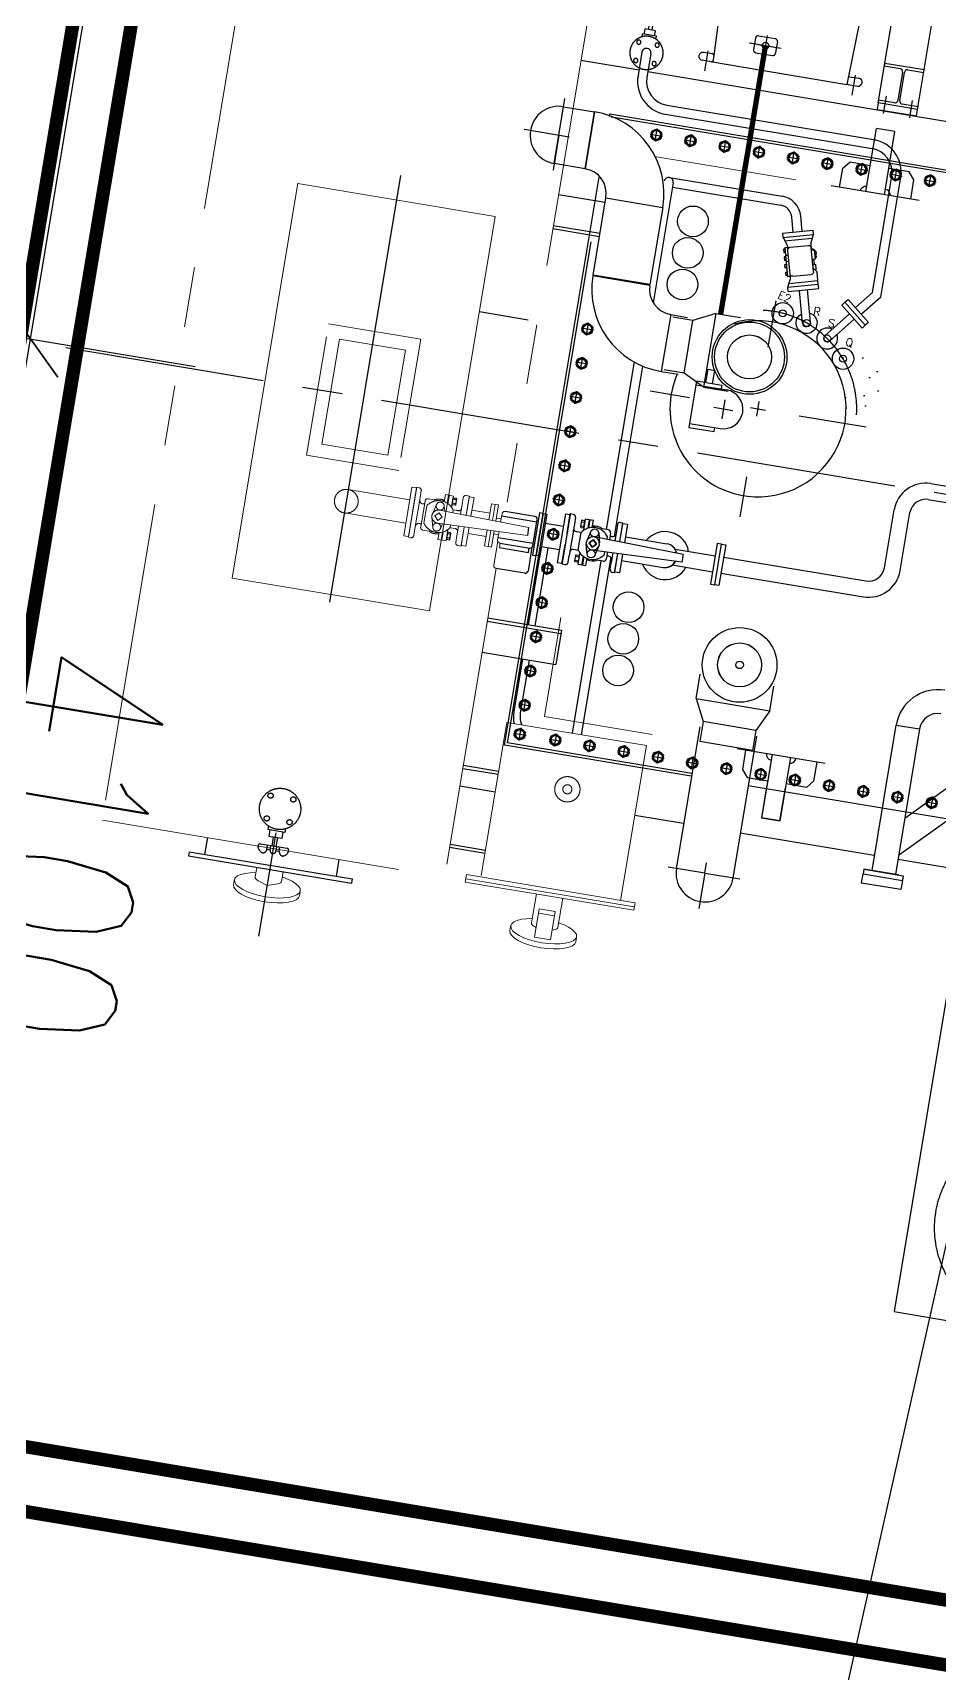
# Model space of a CAD drawing. Header units: millimetres. Extents: x 6239764 to 13047540, y 367704 to 979893.
# Drawn here: x 8175093 to 8178490, y 402951 to 409102 of the extents above; entities that cross this region are included whole.
import ezdxf

# ---------------------------------------------------------------- set-up
doc = ezdxf.new("R2010")
doc.units = ezdxf.units.MM
doc.header["$LTSCALE"] = 300
for name, pattern in [('AM_ISO08W050', [18, 12, -1.5, 3, -1.5]), ('AM_ISO08W050X2', [9, 6, -0.75, 1.5, -0.75]), ('Amconstr', [9999, 9999, 0]), ('CENTER', [2, 1.25, -0.25, 0.25, -0.25]), ('CENTER2', [28.575, 19.05, -3.175, 3.175, -3.175]), ('DASHED', [0.75, 0.5, -0.25]), ('DOT', [0.25, 0, -0.25]), ('HIDDEN', [9.525, 6.35, -3.175]), ('PHANTOM', [2.5, 1.25, -0.25, 0.25, -0.25, 0.25, -0.25])]:
    doc.linetypes.add(name, pattern=pattern)
for name, color, linetype in [('1', 7, 'Continuous'), ('25  杶奪', 114, 'Continuous'), ('30  俋窒眈燊\\M+00000D', 3, 'Continuous'), ('AM_0', 7, 'Continuous'), ('COOLING', 41, 'Continuous'), ('M11', 1, 'Continuous'), ('M16', 3, 'Continuous'), ('M26', 1, 'Continuous'), ('M30', 3, 'Continuous'), ('M4', 5, 'Continuous'), ('M41', 7, 'Continuous'), ('PIPE', 161, 'Continuous'), ('标注', 7, 'Continuous')]:
    doc.layers.add(name, color=color, linetype=linetype)
for name, color, linetype, lineweight in [('AM_0N', 7, 'Continuous', 50), ('AM_7', 4, 'AM_ISO08W050', 25), ('AM_7N', 4, 'AM_ISO08W050', 25), ('AM_CL', 1, 'Amconstr', 25), ('FAN-AM_0', 7, 'Continuous', 50), ('LV BUSHING-AM_4', 3, 'Continuous', 25), ('PHA', 5, 'PHANTOM', 13), ('SX', 3, 'Continuous', 30), ('蚐\\M+00000牄銋\\M+00000AM_7', 4, 'AM_ISO08W050', 25)]:
    doc.layers.add(name, color=color, linetype=linetype, lineweight=lineweight)
doc.styles.get("Standard").update_dxf_attribs({"font": 'txt8.shx', "width": 0.7, "bigfont": 'hztxt_ii.shx'})
doc.dimstyles.new('STANDARD2', dxfattribs={"dimscale": 250, "dimtxt": 2.5, "dimasz": 2, "dimexe": 2.5, "dimexo": 0, "dimgap": 0.62, "dimtad": 1, "dimdec": 0, "dimzin": 0, "dimdsep": 46, "dimtxsty": 'Standard', "dimblk": 'OBLIQUE', "dimcen": 0.09, "dimadec": 3, "dimazin": 0, "dimtfac": 1, "dimtdec": 0, "dimtofl": 0, "dimtmove": 2, "dimatfit": 3, "dimldrblk": 'OBLIQUE', "dimfxl": 1, "dimtolj": 1, "dimtzin": 0, "dimarcsym": 0})

# ---------------------------------------------------------------- blocks, each defined once
blk = doc.blocks.new('_OBLIQUE')
at = {"color": 0, "linetype": 'ByBlock'}
blk.add_line((-0.5, -0.5), (0.5, 0.5), dxfattribs=at)
blk = doc.blocks.new('*D110')
at = {"layer": 'Defpoints', "color": 0, "ltscale": 0.1, "transparency": 16777216}
for p in [(6132969.1, -17731.7), (6132321.4, -21831.7), (6132969.1, -21831.7)]:
    blk.add_point(p, dxfattribs=at)
at = {"layer": '标注', "color": 67, "lineweight": -2, "ltscale": 0.1, "transparency": 16777216}
for p, q in [((6132969.1, -17731.7), (6131696.4, -17731.7)), ((6132321.4, -17731.7), (6132321.4, -21831.7)), ((6132969.1, -21831.7), (6131696.4, -21831.7))]:
    blk.add_line(p, q, dxfattribs=at)
at = {"layer": '标注', "color": 67, "lineweight": -2, "ltscale": 0.1, "transparency": 16777216, "xscale": 250, "yscale": 250, "zscale": 250}
for p, rotation in [((6132321.4, -17731.7), 90), ((6132321.4, -21831.7), 270)]:
    blk.add_blockref('_OBLIQUE', p, dxfattribs=dict(at, rotation=rotation))
at = {"layer": '标注', "color": 67, "lineweight": 13, "ltscale": 0.1, "transparency": 16777216, "insert": (6131888.2, -19717.6), "char_height": 625, "attachment_point": 5, "rotation": 90}
blk.add_mtext('\\A1;4100', dxfattribs=at)
blk = doc.blocks.new('*D112')
at = {"layer": 'Defpoints', "color": 0, "ltscale": 0.1, "transparency": 16777216}
for p in [(6132969.1, -13631.7), (6132321.4, -17731.7), (6132797.4, -17731.7)]:
    blk.add_point(p, dxfattribs=at)
at = {"layer": '标注', "color": 67, "lineweight": -2, "ltscale": 0.1, "transparency": 16777216}
for p, q in [((6132969.1, -13631.7), (6131696.4, -13631.7)), ((6132321.4, -13631.7), (6132321.4, -17731.7)), ((6132797.4, -17731.7), (6131696.4, -17731.7))]:
    blk.add_line(p, q, dxfattribs=at)
at = {"layer": '标注', "color": 67, "lineweight": -2, "ltscale": 0.1, "transparency": 16777216, "xscale": 250, "yscale": 250, "zscale": 250}
for p, rotation in [((6132321.4, -13631.7), 90), ((6132321.4, -17731.7), 270)]:
    blk.add_blockref('_OBLIQUE', p, dxfattribs=dict(at, rotation=rotation))
at = {"layer": '标注', "color": 67, "lineweight": 13, "ltscale": 0.1, "transparency": 16777216, "insert": (6131906.8, -15879.5), "char_height": 625, "attachment_point": 5, "rotation": 90}
blk.add_mtext('\\A1;4100', dxfattribs=at)
blk = doc.blocks.new('A$C753D22AA')
at = {"layer": 'M26', "color": 6}
for p, q in [((57.5, 344), (-57.5, 344)), ((-57.5, 328), (-57.5, 344)), ((-57.5, 328), (-54.9, 322.8)), ((57.5, 328), (-57.5, 328)), ((-54.9, 322.8), (-44.8, 298)), ((51.3, 314), (-51.3, 314)), ((57, 328), (44.8, 298)), ((54.9, 322.8), (44.8, 298)), ((57.5, 344), (57.5, 328)), ((-60.5, 262.9), (-60.5, 254.8)), ((-60.5, 254.8), (-56.3, 253.7)), ((-60.5, 251), (-56.3, 252.1)), ((-60.5, 242.9), (-60.5, 251)), ((-56.3, 265.9), (-57.5, 265.9)), ((-56.3, 269.3), (-44.1, 269.3)), ((-56.3, 236.5), (-56.3, 268.5)), ((-51.3, 273.5), (-44.1, 273.5)), ((-44.8, 298), (-43.5, 282.3)), ((-44.1, 189), (-44.1, 279)), ((34.1, 289), (-34.1, 289)), ((52.9, 288.9), (34.1, 289)), ((44.8, 298), (43.5, 282.3)), ((44.1, 189), (44.1, 289)), ((52.9, 260), (44.1, 260)), ((52.9, 179), (52.9, 288.9)), ((52.9, 284.3), (59.7, 284.3)), ((52.9, 281.9), (59.7, 281.9)), ((52.9, 273.3), (59.7, 273.3)), ((59.7, 270.9), (52.9, 270.9)), ((52.9, 255.2), (59.7, 255.2)), ((52.9, 252.7), (59.7, 252.7)), ((59.7, 284.3), (59.7, 270.9)), ((59.7, 255.2), (59.7, 241.7)), ((-56.3, 239.9), (-57.5, 239.9)), ((-57.5, 140), (-57.5, 184.9)), ((-44.1, 236.5), (-56.3, 236.5)), ((-56.2, 188.2), (-44.1, 201.6)), ((-55.4, 199.8), (-55.4, 212)), ((-50.4, 215.2), (-50.4, 236.5)), ((-50.4, 217), (-50.4, 217)), ((-44.1, 213.6), (-50.4, 215.2)), ((-50.2, 194.8), (-50.4, 194.8)), ((44.8, 170), (43.5, 185.7)), ((52.9, 237.2), (44.1, 237.2)), ((52.9, 244.2), (59.7, 244.2)), ((59.7, 241.7), (52.9, 241.7)), ((59.7, 226.2), (52.9, 226.2)), ((52.9, 223.7), (59.7, 223.7)), ((52.9, 215.2), (59.7, 215.2)), ((52.9, 212.7), (59.7, 212.7)), ((59.7, 197), (52.9, 197)), ((52.9, 194.6), (59.7, 194.6)), ((52.9, 186), (59.7, 186)), ((59.7, 212.7), (59.7, 226.2)), ((59.7, 183.6), (59.7, 197)), ((51.3, 154), (-57.5, 154)), ((57.5, 140), (-57.5, 140)), ((57, 140), (-57.5, 140)), ((-57.5, 124), (-57.5, 140)), ((57.5, 124), (-57.5, 124)), ((34.1, 179), (-34.1, 179)), ((-15, -0.3), (-15, 124)), ((15, -0.3), (15, 124)), ((34.1, 179), (52.9, 179)), ((57, 140), (44.8, 170)), ((52.9, 183.6), (59.7, 183.6)), ((57.5, 124), (57.5, 140))]:
    blk.add_line(p, q, dxfattribs=at)
for centre, radius, start, end in [((-57.5, 262.9), 3, 90, 180), ((-51.3, 268.5), 5, 90, 180), ((-34.1, 279), 10, 90, 180), ((34.1, 279), 10, 0, 90), ((-57.5, 242.9), 3, 180, 270), ((-52.5, 184.9), 5, 137.88045, 180), ((-50.4, 212), 5, 90, 180), ((-50.4, 199.8), 5, 180, 270), ((-34.1, 189), 10, 180, 270), ((34.1, 189), 10, 270, 0), ((0, 0), 39.1, 112.54794, 67.45206), ((0, 0), 15, 181.33501, 358.66499)]:
    blk.add_arc(centre, radius, start, end, dxfattribs=at)
blk = doc.blocks.new('A$C021272F2')
at = {"layer": 'M26', "color": 6}
for p, q in [((-413.5, -18.8), (-486.4, 81.5)), ((-392.5, -3.5), (-465.4, 96.8)), ((-356.5, 22.6), (-449.5, -45)), ((-347.1, 9.7), (-440.1, -57.9)), ((-347.1, 9.7), (-440.1, -57.9)), ((-347.1, 9.7), (-356.5, 22.6)), ((-347.1, 9.7), (-337.7, -3.3)), ((-449.5, -45), (-440.1, -57.9)), ((-430.7, -70.9), (-440.1, -57.9)), ((-337.7, -3.3), (-430.7, -70.9))]:
    blk.add_line(p, q, dxfattribs=at)
for radius, start, end in [(39.1, 325.41019, 286.58981), (13, 36, 216)]:
    blk.add_arc((-475.9, 89.2), radius, start, end, dxfattribs=at)
blk = doc.blocks.new('A$C6C825D1F')
at = {"layer": 'M16', "color": 200, "linetype": 'CENTER', "ltscale": 50}
for p, q in [((115.6, 148), (115.6, 141.5)), ((119.7, 139.4), (181.6, 139.4)), ((135.6, 119), (165.6, 119)), ((135.6, 104), (135.6, 119)), ((136.3, 149.4), (136.3, 139.4)), ((136.3, 149.4), (143.7, 149.4)), ((143.7, 149.4), (143.7, 139.4)), ((145.6, 119), (145.6, 139.4)), ((155.6, 119), (155.6, 139.4)), ((157.6, 149.4), (157.6, 139.4)), ((157.6, 149.4), (165, 149.4)), ((165, 149.4), (165, 139.4)), ((165.6, 104), (165.6, 119)), ((185.6, 148), (185.6, 141.5)), ((130.6, 104), (170.6, 104)), ((130.6, 95.5), (130.6, 104)), ((170.6, 95.5), (170.6, 104))]:
    blk.add_line(p, q, dxfattribs=at)
for centre, radius in [((150.6, 52.4), 47.5), ((124.1, 79), 6), ((177.1, 79), 6), ((124.1, 25.9), 6), ((177.1, 25.9), 6)]:
    blk.add_circle(centre, radius, dxfattribs=at)
for centre, radius, start, end in [((131.3, 142), 16.8, 100.8441, 158.9577), ((125.9, 148.3), 10.4, 6.5152, 77.9072), ((150.7, 149.4), 7, 0, 180), ((175.3, 148.3), 10.4, 102.0928, 173.4848), ((170, 142), 16.8, 21.0423, 79.1559), ((119.7, 144.4), 5, 216.0132, 270), ((181.6, 144.4), 5, 270, 323.9868)]:
    blk.add_arc(centre, radius, start, end, dxfattribs=at)
blk = doc.blocks.new('A$C7B570CCE')
at = {"linetype": 'Continuous'}
for p, q in [((167.5, 0), (-167.5, 0)), ((-35, 0), (-35, -240)), ((35, 0), (35, -240)), ((135, 0), (135, -73.1)), ((35, -240), (-35, -240))]:
    blk.add_line(p, q, dxfattribs=at)
for p, q in [((-135.2, 0), (-135.2, -72.9)), ((-135.2, -72.9), (-112.2, -100)), ((-112.2, -100), (-35, -100)), ((112.2, -100), (35, -100)), ((135.2, -72.9), (112.2, -100))]:
    blk.add_line(p, q)
for centre, start, end in [((-35, 0), 180, 270), ((35, 0), 270, 0)]:
    blk.add_arc(centre, 21, start, end)
blk = doc.blocks.new('A$C31AC28B4')
at = {"layer": 'PHA', "color": 31, "linetype": 'PHANTOM', "lineweight": 0, "ltscale": 3}
for p, q in [((-75, -656), (-605, -656)), ((-605, -1238), (-605, -656)), ((-75, -1244), (-75, -656)), ((-20, -1244), (-660, -1244)), ((-660, -1244), (-660, -1272)), ((-20, -1260), (-660, -1260)), ((-20, -1272), (-660, -1272)), ((-390, -1382.3), (-390, -1272)), ((-290, -1382.3), (-290, -1272)), ((-20, -1244), (-20, -1272)), ((-370, -1325.1), (-310, -1325.1)), ((-370, -1325.1), (-370, -1433)), ((-370, -1341.9), (-310, -1341.9)), ((-370, -1342.2), (-310, -1342.2)), ((-310, -1325.1), (-310, -1433)), ((-465, -1402.2), (-465, -1424.6)), ((-215, -1408.6), (-215, -1424.6)), ((-370, -1433), (-310, -1433))]:
    blk.add_line(p, q, dxfattribs=at)
at = {"layer": 'PHA', "color": 31, "linetype": 'PHANTOM', "lineweight": 0, "ltscale": 3, "flags": 128}
for points in [[(-390, -1365.8), (-411.3, -1369.9), (-429.8, -1375.4), (-444.9, -1382.1), (-456.1, -1389.6), (-462.9, -1397.8), (-465, -1406.3), (-462.4, -1414.7), (-455.1, -1422.8), (-443.5, -1430.3), (-427.9, -1436.8), (-409, -1442.2), (-387.5, -1446.1), (-364.2, -1448.6), (-340, -1449.4), (-315.8, -1448.6), (-292.5, -1446.1), (-271, -1442.2), (-252.1, -1436.8), (-236.5, -1430.3), (-224.9, -1422.8), (-217.6, -1414.7), (-215, -1406.3), (-217.1, -1397.8), (-223.9, -1389.6), (-235.1, -1382.1), (-250.2, -1375.4), (-268.7, -1369.9), (-290, -1365.8)], [(-390, -1382.3), (-389.1, -1385.6), (-386.6, -1388.8), (-382.5, -1391.8), (-376.9, -1394.4), (-370, -1396.7)], [(-310, -1396.7), (-303.1, -1394.4), (-297.5, -1391.8), (-293.4, -1388.8), (-290.9, -1385.6), (-290, -1382.3)], [(-465, -1424.6), (-462.6, -1433.1), (-455.5, -1441.3), (-443.9, -1448.8), (-428.4, -1455.4), (-409.4, -1460.9), (-387.8, -1464.9), (-364.4, -1467.4), (-340, -1468.2), (-315.6, -1467.4), (-292.2, -1464.9), (-270.6, -1460.9), (-251.6, -1455.4), (-236.1, -1448.8), (-224.5, -1441.3), (-217.4, -1433.1), (-215, -1424.6)]]:
    blk.add_lwpolyline(points, dxfattribs=at)
at = {"layer": 'PHA', "color": 31, "linetype": 'PHANTOM', "lineweight": 0, "ltscale": 3}
for radius in [47.5, 17]:
    blk.add_circle((-340, -866), radius, dxfattribs=at)
blk = doc.blocks.new('M16')
at = {"color": 0, "linetype": 'Continuous'}
for p, q in [((-7.8, 11.4), (-7.8, 0)), ((7.8, 11.4), (7.8, 0))]:
    blk.add_line(p, q, dxfattribs=at)
for points in [[(-13.5, 11.4), (-13.5, 0)], [(-13.5, 0), (13.5, 0), (13.5, 11.4)], [(10.6, 13), (-10.6, 13)]]:
    blk.add_lwpolyline(points, dxfattribs=at)
for centre, start, end in [((-10.6, 9.7), 30, 150), ((-4.9, 9.7), 90, 150), ((4.9, 9.7), 30, 90), ((10.6, 9.7), 30, 150)]:
    blk.add_arc(centre, 3.29, start, end, dxfattribs=at)
blk = doc.blocks.new('A$C1D2707AE')
at = {"layer": 'M41'}
for p, q in [((-2361.4, -2959.5), (-2361.4, -2215.5)), ((-2211.4, -2959.5), (-2211.4, -2215.5)), ((-2361.4, -2809.5), (-2361.4, -2819.5)), ((-2211.4, -2809.5), (-2361.4, -2809.5)), ((-2361.4, -2819.5), (-2300.9, -2819.5)), ((-2271.9, -2819.5), (-2211.4, -2819.5)), ((-2211.4, -2819.5), (-2211.4, -2809.5)), ((-2289.9, -2830.5), (-2289.9, -2938.5)), ((-2282.9, -2938.5), (-2282.9, -2830.5)), ((-2361.4, -2949.5), (-2361.4, -2959.5)), ((-2300.9, -2949.5), (-2361.4, -2949.5)), ((-2336.4, -2929.5), (-2336.4, -2995.5)), ((-2211.4, -2949.5), (-2271.9, -2949.5)), ((-2236.4, -2929.5), (-2236.4, -2995.5)), ((-2211.4, -2959.5), (-2211.4, -2949.5)), ((-2211.4, -2959.5), (-2361.4, -2959.5))]:
    blk.add_line(p, q, dxfattribs=at)
blk.add_lwpolyline([(-2211.4, -2959.5), (-2361.4, -2959.5), (-2361.4, -2984.5), (-2211.4, -2984.5)], close=True, dxfattribs=at)
for centre, start, end in [((-2300.9, -2830.5), 0, 90), ((-2271.9, -2830.5), 90, 180), ((-2300.9, -2938.5), 270, 0), ((-2271.9, -2938.5), 180, 270)]:
    blk.add_arc(centre, 11, start, end, dxfattribs=at)
blk = doc.blocks.new('*U109')
at = {"layer": 'AM_0N'}
for p, q in [((42247.3, 10176), (42229.3, 10165.7)), ((42229.3, 10165.7), (42229.3, 10144.9)), ((42265.3, 10165.7), (42247.3, 10176)), ((42265.3, 10144.9), (42265.3, 10165.7)), ((42229.3, 10144.9), (42247.3, 10134.5)), ((42247.3, 10134.5), (42265.3, 10144.9))]:
    blk.add_line(p, q, dxfattribs=at)
blk.add_circle((42247.3, 10155.3), 18, dxfattribs=at)
at = {"layer": 'AM_7N', "linetype": 'AM_ISO08W050X2'}
for p, q in [((42223.6, 10155.3), (42271.1, 10155.3)), ((42247.3, 10179), (42247.3, 10131.5))]:
    blk.add_line(p, q, dxfattribs=at)
blk = doc.blocks.new('132主变')
at = {"ltscale": 0.1}
blk.add_line((6138579.1, -16951.7), (6138816.4, -12631.7), dxfattribs=at)
for centre, radius in [((6140255.2, -16868.1), 57.5), ((6140255.2, -16988.1), 57.5), ((6140255.2, -17108.1), 57.5), ((6139615.6, -18159.5), 40), ((6139615.6, -18159.5), 13), ((6139686.8, -18224.8), 13), ((6139772.5, -18269.4), 13), ((6139866.8, -18290.3), 40), ((6139866.8, -18290.3), 13), ((6140255.2, -18335.2), 57.5), ((6140255.2, -18455.2), 57.5), ((6140255.2, -18575.2), 57.5)]:
    blk.add_circle(centre, radius)
at = {"layer": '1', "color": 3, "linetype": 'DASHED', "lineweight": 5, "ltscale": 50}
for p, q in [((6140989.1, -18471.7), (6140989.1, -16971.7)), ((6140989.1, -16971.7), (6141739.1, -16971.7)), ((6141739.1, -18472.8), (6141739.1, -16971.7)), ((6140779.2, -17180.2), (6140779.2, -17270.9)), ((6140769, -17249.2), (6140769, -17266.2)), ((6140780.7, -17308), (6140780.7, -17276.2)), ((6140799.2, -17246.2), (6140812.2, -17246.2)), ((6140799.2, -17307.5), (6140799.2, -17246.2)), ((6140825.2, -17246.2), (6140812.2, -17246.2)), ((6140812.2, -17307.1), (6140812.2, -17246.2)), ((6140812.2, -17307.1), (6140812.2, -17246.2)), ((6140812.2, -17307.1), (6140812.2, -17246.2)), ((6140799.2, -17296.2), (6140780.7, -17296.2)), ((6140780.7, -17376.2), (6140780.7, -17344.3)), ((6140799.2, -17406.2), (6140799.2, -17344.9)), ((6140812.2, -17406.2), (6140812.2, -17345.3)), ((6140812.2, -17406.2), (6140812.2, -17345.3)), ((6140812.2, -17406.2), (6140812.2, -17345.3)), ((6140799.2, -17356.2), (6140780.7, -17356.2)), ((6140799.2, -17406.2), (6140812.2, -17406.2)), ((6140812.2, -17406.2), (6140825.2, -17406.2)), ((6140989.1, -18471.7), (6141739.1, -18471.7))]:
    blk.add_line(p, q, dxfattribs=at)
at = {"layer": '1', "color": 3, "linetype": 'DASHED', "lineweight": 5, "ltscale": 20}
for p, q in [((6140825.2, -17306.7), (6140825.2, -17246.2)), ((6140894.2, -17281.7), (6140825.2, -17281.7)), ((6140894.2, -17233.7), (6140912.2, -17233.7)), ((6140894.2, -17304.7), (6140894.2, -17233.7)), ((6140912.2, -17231.2), (6140924.2, -17231.2)), ((6140912.2, -17231.2), (6140912.2, -17304.2)), ((6140912.2, -17231.2), (6140912.2, -17304.2)), ((6140912.2, -17303.6), (6140912.2, -17231.2)), ((6140912.2, -17233.7), (6140912.2, -17304.2)), ((6140912.2, -17233.7), (6140912.2, -17304.2)), ((6140912.2, -17304.2), (6140912.2, -17233.7)), ((6140912.2, -17304.2), (6140912.2, -17233.7)), ((6140934.2, -17241.2), (6140934.2, -17266.7)), ((6140934.2, -17303.5), (6140934.2, -17266.7)), ((6140970.7, -17240.7), (6141001.7, -17240.7)), ((6140970.7, -17284.3), (6140970.7, -17240.7)), ((6140986.7, -17240.7), (6140986.7, -17272.6)), ((6140989.7, -17240.7), (6140989.7, -17271.2)), ((6140999, -17282.5), (6140994.1, -17301.8)), ((6141001.7, -17240.7), (6141001.7, -17267.4)), ((6141028.4, -17282.5), (6141038, -17320)), ((6141063.2, -17266.7), (6141039.6, -17266.7)), ((6141073.2, -17375.7), (6141073.2, -17276.7)), ((6141093.2, -17241.2), (6141093.2, -17266.7)), ((6141093.2, -17385.7), (6141093.2, -17266.7)), ((6141112.2, -17231.2), (6141103.2, -17231.2)), ((6141112.2, -17231.2), (6141112.2, -17421.2)), ((6141130.2, -17281.7), (6141364.1, -17281.7)), ((6140673.7, -17311.2), (6141013.7, -17301.2)), ((6140673.7, -17341.2), (6141013.7, -17351.2)), ((6140825.2, -17406.2), (6140825.2, -17345.6)), ((6140944.2, -17292.2), (6140964.3, -17292.2)), ((6140963.7, -17293), (6140963.7, -17302.7)), ((6141028.4, -17369.9), (6141038, -17332.3)), ((6141063.7, -17293), (6141063.7, -17359.3)), ((6140894.2, -17370.7), (6140825.2, -17370.7)), ((6140894.2, -17418.7), (6140894.2, -17347.7)), ((6140912.2, -17418.7), (6140912.2, -17348.2)), ((6140912.2, -17418.7), (6140912.2, -17348.2)), ((6140912.2, -17421.2), (6140912.2, -17348.2)), ((6140912.2, -17421.2), (6140912.2, -17348.2)), ((6140912.2, -17348.2), (6140912.2, -17418.7)), ((6140912.2, -17348.2), (6140912.2, -17418.7)), ((6140912.2, -17348.8), (6140912.2, -17421.2)), ((6140932.2, -17361.2), (6140950.2, -17361.2)), ((6140934.2, -17385.7), (6140934.2, -17348.8)), ((6140934.2, -17411.2), (6140934.2, -17385.7)), ((6140944.2, -17360.1), (6140964.3, -17360.1)), ((6140963.7, -17349.7), (6140963.7, -17359.3)), ((6140970.7, -17411.7), (6140970.7, -17368)), ((6140986.7, -17379.8), (6140986.7, -17411.7)), ((6140989.7, -17381.2), (6140989.7, -17411.7)), ((6140999, -17369.9), (6140994.1, -17350.6)), ((6141001.7, -17385), (6141001.7, -17411.7)), ((6141063.2, -17385.7), (6141039.6, -17385.7)), ((6141093.2, -17411.2), (6141093.2, -17385.7)), ((6141130.2, -17370.7), (6141364.1, -17370.7)), ((6140894.2, -17418.7), (6140912.2, -17418.7)), ((6140924.2, -17421.2), (6140912.2, -17421.2)), ((6141001.7, -17411.7), (6140970.7, -17411.7)), ((6141103.2, -17421.2), (6141112.2, -17421.2))]:
    blk.add_line(p, q, dxfattribs=at)
at = {"layer": '1', "color": 3, "linetype": 'DASHED', "lineweight": 5, "ltscale": 50}
for points in [[(6140089.2, -16651.7), (6140499.1, -16651.7), (6140499.1, -17028.3)], [(6140437, -18791.7), (6139900.8, -18791.7)]]:
    blk.add_lwpolyline(points, dxfattribs=at)
at = {"layer": '1', "color": 3, "linetype": 'DASHED', "lineweight": 5, "ltscale": 20}
for points in [[(6141130.2, -17233.7), (6141112.2, -17233.7), (6141112.2, -17418.7), (6141130.2, -17418.7)], [(6141013.7, -17340.3), (6141027.9, -17326.2), (6141013.7, -17312), (6140999.6, -17326.2)]]:
    blk.add_lwpolyline(points, close=True, dxfattribs=at)
at = {"layer": '1', "color": 3, "linetype": 'DASHED', "lineweight": 5, "ltscale": 3}
for points in [[(6141539.1, -17471.7), (6141539.1, -17971.7), (6141189.1, -17971.7), (6141189.1, -17471.7)], [(6141489.1, -17521.7), (6141489.1, -17921.7), (6141239.1, -17921.7), (6141239.1, -17521.7)]]:
    blk.add_lwpolyline(points, close=True, dxfattribs=at)
at = {"layer": '1', "color": 3, "linetype": 'DASHED', "lineweight": 5, "ltscale": 20}
for centre, radius in [((6141013.9, -17286.4), 15), ((6141364.1, -17326.2), 44.5), ((6141013.9, -17366.2), 15)]:
    blk.add_circle(centre, radius, dxfattribs=at)
at = {"layer": '1', "color": 3, "linetype": 'DASHED', "lineweight": 5, "ltscale": 50}
for centre, start, end in [((6140769.2, -17180.2), 0, 90), ((6140770.7, -17276.2), 0, 90), ((6140770.7, -17376.2), 270, 0)]:
    blk.add_arc(centre, 10, start, end, dxfattribs=at)
at = {"layer": '1', "color": 3, "linetype": 'DASHED', "lineweight": 5, "ltscale": 20}
for centre, radius, start, end in [((6140924.2, -17241.2), 10, 0, 90), ((6140944.2, -17282.2), 10, 180, 270), ((6141013.7, -17326.2), 60, 33.55731, 146.44269), ((6141016.2, -17309.1), 48.4, 61.19476, 107.40128), ((6141063.2, -17276.7), 10, 0, 90), ((6141080.3, -17275.8), 13, 236.92901, 356.20109), ((6141103.2, -17241.2), 10, 90, 180), ((6141013.7, -17326.2), 25, 270, 90), ((6140944.2, -17370.1), 10, 90, 180), ((6141013.7, -17326.2), 60, 213.55731, 326.44269), ((6141016.2, -17343.2), 48.4, 252.59872, 298.80524), ((6141063.2, -17375.7), 10, 270, 0), ((6141080.3, -17376.5), 13, 3.79891, 123.07099), ((6140924.2, -17411.2), 10, 270, 0), ((6141103.2, -17411.2), 10, 180, 270)]:
    blk.add_arc(centre, radius, start, end, dxfattribs=at)
at = {"layer": '25  杶奪', "color": 163}
for p, q in [((6140352.1, -17281.9), (6140352.1, -16607.2)), ((6140386.1, -17262.7), (6140386.1, -16607.2)), ((6140352.1, -18008.8), (6140352.1, -17362.4)), ((6140386.1, -18019), (6140386.1, -17381.7)), ((6140352.1, -18706), (6140352.1, -18249.7)), ((6139514.1, -18411.1), (6139575.4, -18335.3)), ((6139514.1, -18411.1), (6139575.4, -18335.3)), ((6139548.1, -18423.1), (6139601.9, -18356.7)), ((6139548.1, -18423.1), (6139601.9, -18356.7)), ((6139514.1, -18411.1), (6139514.1, -18881.7)), ((6139548.1, -18423.1), (6139548.1, -18864.7)), ((6139845.1, -18606), (6139859.8, -18660.7)), ((6139878, -18597.2), (6139892.6, -18651.9)), ((6140352.1, -18689), (6139940.9, -18689)), ((6140369.1, -18723), (6139940.9, -18723)), ((6140369.1, -18723), (6139940.9, -18723)), ((6140424.1, -18954.7), (6139638.1, -18954.7)), ((6140424.1, -18988.7), (6139638.1, -18988.7)), ((6140548.1, -19169.6), (6140548.1, -19065.7)), ((6140514.1, -19168.9), (6140514.1, -19078.7))]:
    blk.add_line(p, q, dxfattribs=at)
at = {"layer": '25  杶奪'}
blk.add_line((6140686.4, -18703.3), (6140686.4, -18919.6), dxfattribs=at)
blk.add_lwpolyline([(6139634.1, -16536.7), (6139634.1, -16411.7), (6139564.1, -16411.7), (6139564.1, -16536.7)], dxfattribs=at)
at = {"layer": '25  杶奪', "color": 6, "const_width": 20}
blk.add_lwpolyline([(6140095.6, -18248.5), (6140095.6, -19269.7)], dxfattribs=at)
at = {"layer": '25  杶奪', "color": 163}
for centre, radius, start, end in [((6139940.9, -18639), 84, 195, 270), ((6139940.9, -18639), 50, 195, 270), ((6140369.1, -18706), 17, 180, 0), ((6139638.1, -18864.7), 124, 180, 270), ((6139638.1, -18864.7), 90, 180, 270), ((6140424.1, -19078.7), 124, 0, 90), ((6140424.1, -19078.7), 90, 0, 90), ((6140531.1, -19169.6), 17, 177.61156, 2.38844)]:
    blk.add_arc(centre, radius, start, end, dxfattribs=at)
at = {"layer": '30  俋窒眈燊\\M+00000D', "linetype": 'HIDDEN'}
for p, q in [((6140768.9, -16969.7), (6140489.1, -16969.7)), ((6140768.9, -18473.7), (6140591.4, -18473.7))]:
    blk.add_line(p, q, dxfattribs=at)
for points in [[(6134159.1, -18013.7), (6134159.1, -16531.7), (6139703.1, -16531.7)], [(6139919.1, -16531.7), (6140619.1, -16531.7), (6140619.1, -18672.4)], [(6140619.1, -18909.3), (6140619.1, -18911.7), (6138624.1, -18911.7)]]:
    blk.add_lwpolyline(points, dxfattribs=at)
at = {"layer": 'AM_0', "color": 31}
for p, q in [((6141729, -15916.7), (6141109, -15916.7)), ((6141109, -15932.7), (6141109, -15916.7)), ((6141729, -15932.7), (6141729, -15916.7)), ((6141729, -15932.7), (6141109, -15932.7)), ((6141169, -15932.7), (6141169, -15996.7)), ((6141669, -15932.7), (6141669, -15996.7))]:
    blk.add_line(p, q, dxfattribs=at)
at = {"layer": 'AM_7', "color": 31, "linetype": 'CENTER2'}
blk.add_line((6141419, -15663.7), (6141419, -16056.7), dxfattribs=at)
at = {"layer": 'AM_7'}
for p, q in [((6139899.1, -17893.5), (6139899.1, -17949.9)), ((6139990.9, -17899), (6140063.3, -17899)), ((6139927.3, -17921.7), (6139870.9, -17921.7))]:
    blk.add_line(p, q, dxfattribs=at)
at = {"layer": 'AM_7', "color": 1, "linetype": 'CENTER', "ltscale": 2}
blk.add_arc((6139899.1, -17921.7), 370, 186.04087, 276.41946, dxfattribs=at)
at = {"layer": 'AM_CL'}
for p, q in [((6140769, -16109.8), (6140634.1, -16109.8)), ((6140769, -16121.8), (6140634.1, -16121.8)), ((6140769, -16409.8), (6140634.1, -16409.8)), ((6140769, -16421.8), (6140634.1, -16421.8)), ((6140489.1, -16981.7), (6140489.1, -16851.7)), ((6140768.9, -16851.7), (6140489.1, -16851.7)), ((6140768.9, -16981.7), (6140489.1, -16981.7)), ((6140768.9, -18461.7), (6140591.4, -18461.7)), ((6140768.9, -18591.7), (6140591.4, -18591.7))]:
    blk.add_line(p, q, dxfattribs=at)
at = {"layer": 'COOLING'}
for p, q in [((6138839.1, -14666.7), (6138624.1, -14666.7)), ((6138839.1, -16151.7), (6138839.1, -14666.7)), ((6139074.1, -16284.7), (6139074.1, -16266.7)), ((6139074.1, -16284.7), (6139074.1, -16266.7)), ((6139224.1, -16284.7), (6139074.1, -16284.7)), ((6139149.1, -16284.7), (6139074.1, -16284.7)), ((6139091.9, -16284.7), (6139224.1, -16284.7)), ((6139103.1, -16284.7), (6139224.1, -16284.7)), ((6139104.1, -16837.4), (6139104.1, -16284.7)), ((6139149.1, -16284.7), (6139224.1, -16284.7)), ((6139194.1, -16837.4), (6139194.1, -16284.7)), ((6139224.1, -16284.7), (6139224.1, -16266.7)), ((6139224.1, -16284.7), (6139224.1, -16266.7)), ((6138813.6, -16646.4), (6139104.1, -16356)), ((6138884.3, -16717.1), (6139104.1, -16497.4)), ((6139193.6, -16837.4), (6139104.5, -16837.4))]:
    blk.add_line(p, q, dxfattribs=at)
blk.add_lwpolyline([(6139074.1, -16231.7), (6139224.1, -16231.7), (6139224.1, -16266.7), (6139074.1, -16266.7)], close=True, dxfattribs=at)
for radius in [158.8, 69.8]:
    blk.add_arc((6139034.8, -16837.4), radius, 270, 0, dxfattribs=at)
at = {"layer": 'FAN-AM_0', "color": 171, "linetype": 'DASHED', "lineweight": -2, "ltscale": 30}
blk.add_circle((6138377.6, -15061.7), 368.5, dxfattribs=at)
at = {"layer": 'LV BUSHING-AM_4', "color": 6}
for p, q in [((6139809.1, -16171.7), (6139809.1, -16037.5)), ((6139809.1, -16171.7), (6139676.3, -16171.7)), ((6139701.1, -16171.7), (6139701.1, -16710)), ((6139809.1, -16171.7), (6139809.1, -16211.1)), ((6139809.1, -16171.7), (6139948, -16171.7)), ((6139917.1, -16171.7), (6139917.1, -16710)), ((6139709.1, -16655.3), (6139909.1, -16655.3)), ((6139709.1, -16731.3), (6139709.1, -16655.3)), ((6139909.1, -16731.3), (6139909.1, -16655.3)), ((6139669.1, -16811.8), (6139709.1, -16731.3)), ((6139709.1, -16731.3), (6139909.1, -16731.3)), ((6139949.1, -16811.8), (6139909.1, -16731.3)), ((6139949.1, -16811.8), (6139669.1, -16811.8)), ((6139669.1, -16811.8), (6139669.1, -16905.4)), ((6139949.1, -16811.8), (6139949.1, -16905.4)), ((6140113.9, -17968.5), (6140020.3, -17968.5)), ((6140113.9, -18248.5), (6140113.9, -17968.5)), ((6140113.9, -17968.5), (6140194.4, -18008.5)), ((6140194.4, -18008.5), (6140270.4, -18008.5)), ((6140194.4, -18008.5), (6140194.4, -18208.5)), ((6140280, -18000.5), (6140215.8, -18000.5)), ((6140280, -18216.6), (6140280, -18000.3)), ((6140804.1, -18108.5), (6140988.3, -18108.5)), ((6140113.9, -18248.5), (6140020.3, -18248.5)), ((6140113.9, -18248.5), (6140194.4, -18208.5)), ((6140194.4, -18208.5), (6140270.4, -18208.5)), ((6140280, -18216.5), (6140215.8, -18216.5)), ((6140591.4, -18608.3), (6140375.1, -18608.3)), ((6140804.1, -18811.5), (6140804.1, -18678.7)), ((6140936.6, -18811.5), (6140764.6, -18811.5)), ((6140804.1, -18811.5), (6140804.1, -18950.4))]:
    blk.add_line(p, q, dxfattribs=at)
for points in [[(6140591.4, -18608.3), (6140375.1, -18608.3), (6140375.1, -18314.7), (6140591.4, -18314.7)], [(6140804.1, -18919.5), (6140686.4, -18919.5), (6140686.4, -18703.3), (6140804.1, -18703.3)]]:
    blk.add_lwpolyline(points, close=True, dxfattribs=at)
for centre, radius in [((6139809.1, -16963.3), 140), ((6139809.1, -16963.3), 82.5), ((6139962.4, -18108.5), 140), ((6139962.4, -18108.5), 82.5)]:
    blk.add_circle(centre, radius, dxfattribs=at)
for centre, radius, start, end in [((6139809.1, -16171.7), 108, 0, 180), ((6140280, -18311.7), 311.4, 0, 90), ((6140280, -18311.7), 95, 0, 90), ((6140686.4, -18608.3), 311.4, 180, 270), ((6140686.4, -18608.3), 95, 180, 270), ((6140804.1, -18811.5), 108, 270, 90)]:
    blk.add_arc(centre, radius, start, end, dxfattribs=at)
at = {"layer": 'M11', "linetype": 'CENTER', "ltscale": 40}
blk.add_line((6141364.1, -18564.2), (6141364.1, -16942.6), dxfattribs=at)
at = {"layer": 'M11', "linetype": 'CENTER', "ltscale": 30}
for p, q in [((6139899.1, -17511.4), (6139899.1, -17663.7)), ((6139743.2, -17921.7), (6139488.8, -17921.7)), ((6140309.3, -17921.7), (6140159.4, -17921.7)), ((6139899.1, -18156.1), (6139899.1, -18332))]:
    blk.add_line(p, q, dxfattribs=at)
at = {"layer": 'M26', "color": 6}
for p, q in [((6140143.6, -17825.5), (6140027.1, -17825.5)), ((6140047.6, -17810.5), (6140047.6, -17825.5)), ((6140143.6, -17810.5), (6140047.6, -17810.5)), ((6140143.6, -17987.5), (6140143.6, -17810.5)), ((6140027.1, -17935.3), (6140027.1, -17862.8)), ((6140143.6, -17972.5), (6140027.1, -17972.5)), ((6140047.6, -17987.5), (6140047.6, -17972.5)), ((6140143.6, -17987.5), (6140047.6, -17987.5)), ((6140083.1, -17987.5), (6140083.1, -18037.5)), ((6140108.1, -17987.5), (6140108.1, -18037.5)), ((6140108.1, -18037.5), (6140083.1, -18037.5)), ((6139765.6, -19176.7), (6139730.6, -19176.7)), ((6139745.6, -19215.6), (6139745.6, -19139.4)), ((6140095.6, -19176.7), (6139770.6, -19176.7)), ((6139770.6, -19201.7), (6139770.6, -19176.7)), ((6140035.6, -19176.7), (6140025.6, -19176.7)), ((6140288.6, -19176.7), (6140095.6, -19176.7)), ((6140280.6, -19201.7), (6140280.6, -19176.7)), ((6140285.6, -19176.7), (6140320.6, -19176.7)), ((6140305.6, -19215.6), (6140305.6, -19139.4)), ((6139765.6, -19206.7), (6139730.6, -19206.7)), ((6139762.6, -19414.7), (6139770.6, -19201.7)), ((6140053.8, -19265.5), (6140053.8, -19247.7)), ((6140127.4, -19237.7), (6140063.8, -19237.7)), ((6140095.6, -19308.1), (6140095.6, -19232.5)), ((6140137.4, -19291.7), (6140137.4, -19247.7)), ((6140288.6, -19414.7), (6140280.6, -19201.7)), ((6140285.6, -19206.7), (6140320.6, -19206.7)), ((6140155.6, -19270.3), (6140035.6, -19270.3)), ((6140156.3, -19269.7), (6140045.3, -19269.7)), ((6140053.8, -19291.7), (6140053.8, -19265.5)), ((6140127.4, -19301.7), (6140063.8, -19301.7)), ((6140123.1, -19269.7), (6140068.1, -19269.7))]:
    blk.add_line(p, q, dxfattribs=at)
for centre, radius in [((6139962.4, -18108.5), 131), ((6139962.4, -18108.5), 131), ((6140095.6, -19269.7), 12.5)]:
    blk.add_circle(centre, radius, dxfattribs=at)
for centre, radius, start, end in [((6139899.1, -17921.7), 330, 79, 295), ((6139899.1, -17921.7), 330, 346.18262, 79), ((6140027.1, -17899), 73.5, 90, 270), ((6139730.6, -19191.7), 15, 90, 270), ((6139765.6, -19181.7), 5, 0, 90), ((6140285.6, -19181.7), 5, 90, 180), ((6140320.6, -19191.7), 15, 270, 90), ((6139765.6, -19201.7), 5, 270, 0), ((6140063.8, -19247.7), 10, 90, 180), ((6140127.4, -19247.7), 10, 0, 90), ((6140285.6, -19201.7), 5, 180, 270), ((6140063.8, -19291.7), 10, 180, 270), ((6140127.4, -19291.7), 10, 270, 0)]:
    blk.add_arc(centre, radius, start, end, dxfattribs=at)
at = {"layer": 'M26', "color": 6, "linetype": 'DOT'}
for radius, start, end in [(99, 83.93674, 326.06326), (64, 72.33562, 337.66438)]:
    blk.add_arc((6139563.7, -18078), radius, start, end, dxfattribs=at)
at = {"layer": 'M30', "color": 253}
for points in [[(6138624.1, -16341.7), (6139104.1, -16341.7)], [(6139194.1, -16341.7), (6139703.1, -16341.7)], [(6139919.1, -16341.7), (6140104.1, -16341.7)], [(6140634.1, -16341.7), (6140769, -16341.7)], [(6134149.1, -18013.7), (6134149.1, -16521.7), (6139703.1, -16521.7)], [(6139919.1, -16521.7), (6140629.1, -16521.7), (6140629.1, -18681.1)], [(6140589.1, -16981.7), (6140589.1, -17276.7)], [(6140614.1, -16981.7), (6140614.1, -17276.7)], [(6140629.1, -18911.3), (6140629.1, -18921.7), (6138624.1, -18921.7)], [(6140514.1, -19101.7), (6139194.1, -19101.7)], [(6140768.7, -19101.7), (6140548.1, -19101.7)]]:
    blk.add_lwpolyline(points, dxfattribs=at)
for points in [[(6140577.3, -16607.2, -0.130047), (6140589.1, -16651.7), (6140589.1, -16851.7)], [(6140605.1, -16607.2, -0.099676), (6140614.1, -16651.7), (6140614.1, -16851.7)]]:
    blk.add_lwpolyline(points, format="xyb", dxfattribs=at)
at = {"layer": 'M4', "color": 153}
for centre, radius in [((6139809.1, -16963.3), 82.6), ((6139809.1, -16963.3), 14), ((6139962.4, -18108.5), 82.6)]:
    blk.add_circle(centre, radius, dxfattribs=at)
at = {"layer": 'PHA', "color": 31, "linetype": 'PHANTOM', "lineweight": 0, "ltscale": 3}
for p, q in [((6141330.6, -15807.2), (6141315.1, -15813.9)), ((6141349.6, -15801.8), (6141330.6, -15807.2)), ((6141371.2, -15797.8), (6141349.6, -15801.8)), ((6141394.6, -15795.3), (6141371.2, -15797.8)), ((6141419, -15794.5), (6141394.6, -15795.3)), ((6141443.4, -15795.3), (6141419, -15794.5)), ((6141466.8, -15797.8), (6141443.4, -15795.3)), ((6141488.5, -15801.8), (6141466.8, -15797.8)), ((6141507.4, -15807.2), (6141488.5, -15801.8)), ((6141522.9, -15813.9), (6141507.4, -15807.2)), ((6141296.4, -15829.6), (6141294, -15838.1)), ((6141294, -15854), (6141294, -15838.1)), ((6141296.6, -15848), (6141294, -15856.4)), ((6141294, -15856.4), (6141296.1, -15864.9)), ((6141296.1, -15864.9), (6141302.9, -15873)), ((6141303.5, -15821.4), (6141296.4, -15829.6)), ((6141303.9, -15839.9), (6141296.6, -15848)), ((6141315.1, -15813.9), (6141303.5, -15821.4)), ((6141315.5, -15832.4), (6141303.9, -15839.9)), ((6141331.1, -15825.9), (6141315.5, -15832.4)), ((6141350, -15820.5), (6141331.1, -15825.9)), ((6141371.5, -15816.5), (6141350, -15820.5)), ((6141394.8, -15814.1), (6141371.5, -15816.5)), ((6141382.2, -15868.2), (6141376.6, -15870.9)), ((6141419, -15856.2), (6141382.2, -15868.2)), ((6141419, -15813.3), (6141394.8, -15814.1)), ((6141443.2, -15814.1), (6141419, -15813.3)), ((6141455.9, -15868.2), (6141419, -15856.2)), ((6141466.5, -15816.5), (6141443.2, -15814.1)), ((6141461.5, -15870.9), (6141455.9, -15868.2)), ((6141488, -15820.5), (6141466.5, -15816.5)), ((6141506.9, -15825.9), (6141488, -15820.5)), ((6141522.5, -15832.4), (6141506.9, -15825.9)), ((6141534.1, -15839.9), (6141522.5, -15832.4)), ((6141534.5, -15821.4), (6141522.9, -15813.9)), ((6141541.4, -15848), (6141534.1, -15839.9)), ((6141541.6, -15829.6), (6141534.5, -15821.4)), ((6141535.1, -15873), (6141541.9, -15864.9)), ((6141544, -15856.4), (6141541.4, -15848)), ((6141544, -15838.1), (6141541.6, -15829.6)), ((6141541.9, -15864.9), (6141544, -15856.4)), ((6141544, -15860.4), (6141544, -15838.1)), ((6141302.9, -15873), (6141314.1, -15880.6)), ((6141314.1, -15880.6), (6141329.2, -15887.2)), ((6141329.2, -15887.2), (6141347.8, -15892.7)), ((6141347.8, -15892.7), (6141369, -15896.9)), ((6141369.9, -15877.1), (6141369, -15880.4)), ((6141369, -15880.4), (6141369, -15916.7)), ((6141372.4, -15873.9), (6141369.9, -15877.1)), ((6141376.6, -15870.9), (6141372.4, -15873.9)), ((6141465.6, -15873.9), (6141461.5, -15870.9)), ((6141468.2, -15877.1), (6141465.6, -15873.9)), ((6141469, -15880.4), (6141468.2, -15877.1)), ((6141469, -15880.4), (6141469, -15916.7)), ((6141469, -15896.9), (6141490.3, -15892.7)), ((6141490.3, -15892.7), (6141508.8, -15887.2)), ((6141508.8, -15887.2), (6141524, -15880.6)), ((6141524, -15880.6), (6141535.1, -15873)), ((6140768.9, -17170.2), (6140769, -15996.7)), ((6142069.2, -15996.7), (6140769, -15996.7)), ((6142069.5, -19446.7), (6142069.2, -15996.7)), ((6140768.7, -19446.7), (6140768.9, -17386.2))]:
    blk.add_line(p, q, dxfattribs=at)
at = {"layer": 'PIPE'}
for p, q in [((6140649.2, -17270.4), (6140649.2, -17180.2)), ((6140659.2, -17170.2), (6140769.2, -17170.2)), ((6140310.2, -17276.7), (6140152.5, -17276.7)), ((6140328.2, -17227.2), (6140337.2, -17227.2)), ((6140328.2, -17227.2), (6140328.2, -17300.1)), ((6140347.2, -17237.2), (6140347.2, -17262.7)), ((6140347.2, -17299.5), (6140347.2, -17262.7)), ((6140367.2, -17298.9), (6140367.2, -17272.7)), ((6140377.2, -17262.7), (6140400.9, -17262.7)), ((6140412, -17278.5), (6140402.5, -17316)), ((6140411.7, -17278.5), (6140406.8, -17297.8)), ((6140469.7, -17236.7), (6140438.7, -17236.7)), ((6140438.7, -17236.7), (6140438.7, -17263.4)), ((6140441.1, -17278.5), (6140450.7, -17316)), ((6140441.4, -17278.5), (6140446.3, -17297.8)), ((6140450.7, -17236.7), (6140450.7, -17267.2)), ((6140453.7, -17236.7), (6140453.7, -17268.6)), ((6140469.7, -17280.3), (6140469.7, -17236.7)), ((6140506.2, -17237.2), (6140506.2, -17262.7)), ((6140506.2, -17381.7), (6140506.2, -17262.7)), ((6140528.2, -17227.2), (6140516.2, -17227.2)), ((6140528.2, -17227.2), (6140528.2, -17300.2)), ((6140528.2, -17227.2), (6140528.2, -17300.2)), ((6140528.2, -17299.6), (6140528.2, -17227.2)), ((6140546.2, -17229.7), (6140528.2, -17229.7)), ((6140528.2, -17229.7), (6140528.2, -17300.2)), ((6140528.2, -17229.7), (6140528.2, -17300.2)), ((6140528.2, -17300.2), (6140528.2, -17229.7)), ((6140528.2, -17414.7), (6140528.2, -17229.7)), ((6140546.2, -17414.7), (6140546.2, -17229.7)), ((6140546.2, -17277.7), (6140615.2, -17277.7)), ((6140615.2, -17242.2), (6140628.2, -17242.2)), ((6140615.2, -17402.2), (6140615.2, -17242.2)), ((6140642.2, -17242.2), (6140628.2, -17242.2)), ((6140628.2, -17402.2), (6140628.2, -17242.2)), ((6140628.2, -17402.2), (6140628.2, -17242.2)), ((6140628.2, -17402.2), (6140628.2, -17242.2)), ((6140628.2, -17303.1), (6140628.2, -17242.2)), ((6140628.2, -17303.1), (6140628.2, -17242.2)), ((6140628.2, -17303.1), (6140628.2, -17242.2)), ((6140642.2, -17402.2), (6140642.2, -17242.2)), ((6140647.3, -17276.2), (6140647.3, -17376.2)), ((6140770.7, -17266.2), (6140657.3, -17266.2)), ((6140769, -17249.2), (6140659.4, -17249.2)), ((6140659.4, -17249.2), (6140659.4, -17266.2)), ((6139934.7, -17291.4), (6139393.8, -17291.4)), ((6140119.9, -17291.4), (6139966.7, -17291.4)), ((6140086.4, -17307.2), (6140426.4, -17297.2)), ((6140086.4, -17337.2), (6140086.4, -17307.2)), ((6140086.4, -17337.2), (6140426.4, -17347.2)), ((6140328.2, -17344.3), (6140328.2, -17417.2)), ((6140347.2, -17381.7), (6140347.2, -17344.8)), ((6140367.2, -17371.7), (6140367.2, -17345.4)), ((6140376.7, -17289), (6140376.7, -17298.6)), ((6140412, -17365.9), (6140402.5, -17328.3)), ((6140441.1, -17365.9), (6140450.7, -17328.3)), ((6140496.2, -17288.2), (6140476.2, -17288.2)), ((6140476.7, -17289), (6140476.7, -17355.3)), ((6140528.2, -17414.7), (6140528.2, -17344.2)), ((6140528.2, -17414.7), (6140528.2, -17344.2)), ((6140528.2, -17417.2), (6140528.2, -17344.2)), ((6140528.2, -17417.2), (6140528.2, -17344.2)), ((6140528.2, -17344.2), (6140528.2, -17414.7)), ((6140528.2, -17344.8), (6140528.2, -17417.2)), ((6140628.2, -17402.2), (6140628.2, -17341.3)), ((6140628.2, -17402.2), (6140628.2, -17341.3)), ((6140628.2, -17402.2), (6140628.2, -17341.3)), ((6140780.7, -17286.2), (6140647.3, -17286.2)), ((6140673.7, -17341.2), (6140673.7, -17311.2)), ((6139934.7, -17351.9), (6139393.8, -17351.9)), ((6140119.2, -17351.9), (6139966.7, -17351.9)), ((6140310.2, -17366.7), (6140152.5, -17366.7)), ((6140347.2, -17407.2), (6140347.2, -17381.7)), ((6140376.7, -17345.7), (6140376.7, -17355.3)), ((6140377.2, -17381.7), (6140400.9, -17381.7)), ((6140411.7, -17365.9), (6140406.8, -17346.6)), ((6140438.7, -17381), (6140438.7, -17407.7)), ((6140441.4, -17365.9), (6140446.3, -17346.6)), ((6140450.7, -17377.2), (6140450.7, -17407.7)), ((6140453.7, -17375.8), (6140453.7, -17407.7)), ((6140469.7, -17407.7), (6140469.7, -17364)), ((6140496.2, -17356.1), (6140476.2, -17356.1)), ((6140508.2, -17357.2), (6140490.2, -17357.2)), ((6140506.2, -17407.2), (6140506.2, -17381.7)), ((6140546.2, -17366.7), (6140615.2, -17366.7)), ((6140628.2, -17402.2), (6140615.2, -17402.2)), ((6140628.2, -17402.2), (6140642.2, -17402.2)), ((6140647.3, -17366.2), (6140780.7, -17366.2)), ((6140657.3, -17386.2), (6140770.7, -17386.2)), ((6139273.5, -17411.7), (6139273.5, -17631.7)), ((6139334, -17411.7), (6139334, -17631.7)), ((6140337.2, -17417.2), (6140328.2, -17417.2)), ((6140438.7, -17407.7), (6140469.7, -17407.7)), ((6140516.2, -17417.2), (6140528.2, -17417.2)), ((6140546.2, -17414.7), (6140528.2, -17414.7)), ((6139213.8, -17691.4), (6134982.2, -17691.4)), ((6139213.8, -17751.9), (6134982.2, -17751.9))]:
    blk.add_line(p, q, dxfattribs=at)
for points in [[(6139934.7, -17244.2), (6139950.7, -17244.2), (6139950.7, -17399.2), (6139934.7, -17399.2)], [(6139966.7, -17244.2), (6139950.7, -17244.2), (6139950.7, -17399.2), (6139966.7, -17399.2)], [(6140426.4, -17336.3), (6140440.6, -17322.2), (6140426.4, -17308), (6140412.3, -17322.2)], [(6140426.7, -17336.3), (6140412.6, -17322.2), (6140426.7, -17308), (6140440.9, -17322.2)]]:
    blk.add_lwpolyline(points, close=True, dxfattribs=at)
for points in [[(6140310.2, -17300.6), (6140310.2, -17229.7), (6140328.2, -17229.7), (6140328.2, -17300.1)], [(6140328.2, -17344.3), (6140328.2, -17414.7), (6140310.2, -17414.7), (6140310.2, -17343.8)]]:
    blk.add_lwpolyline(points, dxfattribs=at)
for centre in [(6140426.6, -17282.4), (6140426.6, -17282.4), (6140426.6, -17362.2), (6140426.6, -17362.2)]:
    blk.add_circle(centre, 15, dxfattribs=at)
for centre, radius, start, end in [((6140659.2, -17180.2), 10, 90, 180), ((6140152.5, -17321.7), 90, 30, 160.35988), ((6140152.5, -17321.7), 45, 90, 160.2631), ((6140152.5, -17321.7), 44.5, 90, 160.01033), ((6140337.2, -17237.2), 10, 0, 90), ((6140360.2, -17271.8), 13, 183.79891, 303.07099), ((6140377.2, -17272.7), 10, 90, 180), ((6140426.7, -17322.2), 60, 33.55731, 146.44269), ((6140424.2, -17305.1), 48.4, 72.59872, 118.80524), ((6140496.2, -17278.2), 10, 270, 0), ((6140516.2, -17237.2), 10, 90, 180), ((6140657.3, -17276.2), 10, 90, 180), ((6139393.8, -17411.7), 120.2, 90, 180), ((6140152.5, -17321.7), 45, 201.11148, 270), ((6140152.5, -17321.7), 44.5, 201.38232, 270), ((6140426.7, -17322.2), 25, 90, 270), ((6140426.4, -17322.2), 25, 270, 90), ((6139393.8, -17411.7), 59.8, 90, 180), ((6140152.5, -17321.7), 90, 199.64012, 330), ((6140337.2, -17407.2), 10, 270, 0), ((6140360.2, -17372.5), 13, 56.92901, 176.20109), ((6140377.2, -17371.7), 10, 180, 270), ((6140426.7, -17322.2), 60, 213.55731, 326.44269), ((6140424.2, -17339.2), 48.4, 241.19476, 287.40128), ((6140496.2, -17366.1), 10, 0, 90), ((6140516.2, -17407.2), 10, 180, 270), ((6140657.3, -17376.2), 10, 180, 270), ((6139213.8, -17631.7), 59.8, 270, 0), ((6139213.8, -17631.7), 120.2, 270, 0)]:
    blk.add_arc(centre, radius, start, end, dxfattribs=at)
at = {"layer": 'SX', "linetype": 'CENTER', "lineweight": -3, "ltscale": 2}
blk.add_line((6142496.1, -17721.7), (6133642.3, -17721.7), dxfattribs=at)
at = {"layer": 'SX', "const_width": 50}
for points in [[(6142909.1, -13391.7), (6133229.1, -13391.7)], [(6142669.1, -13631.7), (6133469.1, -13631.7)], [(6142669.1, -21831.7), (6142669.1, -13631.7)], [(6142669.1, -21831.7), (6142669.1, -13631.7)]]:
    blk.add_lwpolyline(points, dxfattribs=at)
at = {"layer": '蚐\\M+00000牄銋\\M+00000AM_7', "color": 9, "linetype": 'Continuous'}
blk.add_line((6140375.1, -18311.7), (6140591.4, -18311.7), dxfattribs=at)
at = {"rotation": 285.0000000303644}
blk.add_blockref('A$C021272F2', (6139723.9, -18707.5), dxfattribs=at)
blk.add_blockref('A$C021272F2', (6139723.9, -18707.5), dxfattribs=at)
at = {"xscale": -1, "rotation": 195.0000000296121}
blk.add_blockref('A$C753D22AA', (6139772.5, -18269.4), dxfattribs=at)
at = {"layer": '1', "color": 3, "linetype": 'DASHED', "lineweight": 5, "ltscale": 20, "rotation": 90}
blk.add_blockref('M16', (6140970.7, -17260.7), dxfattribs=at)
at = {"layer": '1', "color": 3, "linetype": 'DASHED', "lineweight": 5, "ltscale": 20, "xscale": -1, "rotation": 90}
blk.add_blockref('M16', (6140970.7, -17391.7), dxfattribs=at)
at = {"layer": '25  杶奪', "rotation": 180}
for name, p in [('A$C7B570CCE', (6139599.1, -16651.7)), ('A$C1D2707AE', (6137282.6, -22087.2))]:
    blk.add_blockref(name, p, dxfattribs=at)
at = {"layer": '25  杶奪', "xscale": -1}
blk.add_blockref('A$C7B570CCE', (6139599.1, -18791.7), dxfattribs=at)
at = {"layer": 'AM_0', "rotation": 180}
blk.add_blockref('A$C31AC28B4', (6140029.1, -17263.2), dxfattribs=at)
at = {"layer": 'AM_0N', "rotation": 180}
for p in [(6181261.4, -6416.4), (6181391.4, -6416.4), (6181521.4, -6416.4), (6181651.4, -6416.4), (6181781.4, -6416.4), (6181911.4, -6416.4), (6182041.4, -6416.4), (6182171.4, -6416.4), (6182301.4, -6416.4), (6182431.4, -6416.4), (6182561.4, -6416.4), (6182691.4, -6416.4), (6182826.4, -6416.4)]:
    blk.add_blockref('*U109', p, dxfattribs=at)
at = {"layer": 'AM_0N', "xscale": -1, "rotation": 180}
for p in [(6098331.7, -6526.4), (6098331.7, -6656.4), (6098331.7, -6786.4), (6098331.7, -6916.4), (6098331.7, -7046.4), (6098331.7, -7176.4), (6098331.7, -7306.4), (6098331.7, -7436.4)]:
    blk.add_blockref('*U109', p, dxfattribs=at)
at = {"layer": 'AM_0N'}
for p in [(6098331.7, -27876.9), (6098331.7, -28006.9), (6098331.7, -28136.9), (6098331.7, -28266.9)]:
    blk.add_blockref('*U109', p, dxfattribs=at)
at = {"layer": 'AM_0N', "xscale": -1}
for p in [(6181651.4, -29026.9), (6181781.4, -29026.9), (6181911.4, -29026.9), (6182041.4, -29026.9), (6182171.4, -29026.9), (6182301.4, -29026.9), (6182431.4, -29026.9), (6182561.4, -29026.9), (6182691.4, -29026.9)]:
    blk.add_blockref('*U109', p, dxfattribs=at)
at = {"layer": 'M16', "color": 200, "linetype": 'CENTER', "ltscale": 50, "xscale": 1.631578948348761, "yscale": 1.631578948348761, "zscale": 1.631578948348761}
blk.add_blockref('A$C6C825D1F', (6141173.4, -16232.9), dxfattribs=at)
at = {"layer": 'M16', "color": 200, "linetype": 'CENTER', "ltscale": 50, "xscale": -1.315789472311735, "yscale": 1.315789473243058, "zscale": 1.315789473685072, "rotation": 180}
blk.add_blockref('A$C6C825D1F', (6140332.9, -19100.6), dxfattribs=at)
at = {"layer": 'PIPE', "xscale": -1, "rotation": 270}
blk.add_blockref('M16', (6140469.7, -17256.7), dxfattribs=at)
at = {"layer": 'PIPE', "rotation": 270}
blk.add_blockref('M16', (6140469.7, -17387.7), dxfattribs=at)
at = {"layer": 'M26', "color": 6, "text_generation_flag": 6}
for s, p in [('Q', (6139616.3, -18208.8)), ('S', (6139693, -18268.9)), ('R', (6139754.5, -18303.6))]:
    blk.add_text(s, height=30, dxfattribs=at).set_placement(p)
blk.add_text('E2', height=30, rotation=345, dxfattribs=at).set_placement((6139898.2, -18344.1))
at = {"layer": '标注', "lineweight": 13, "ltscale": 0.1}
for base, p1, p2, picture, middle in [((6132321.4, -17731.7), (6132969.1, -13631.7), (6132797.4, -17731.7), '*D112', (6131906.8, -15879.5)), ((6132321.4, -21831.7), (6132969.1, -17731.7), (6132969.1, -21831.7), '*D110', (6131888.2, -19717.6))]:
    dim = blk.add_linear_dim(base=base, p1=p1, p2=p2, angle=90, dimstyle='STANDARD2', override={"dimasz": 1, "dimgap": 0.4, "dimclrd": 67, "dimclre": 67, "dimclrt": 67}, dxfattribs=at)
    dim.commit()
    dim.dimension.update_dxf_attribs({"geometry": picture, "text_midpoint": middle, "dimtype": 128})

msp = doc.modelspace()

# ---------------------------------------------------------------- linework, layer by layer
at = {"const_width": 50, "elevation": 13501.8}
msp.add_lwpolyline([(8175992.4, 412310.7), (8174564.1, 403749)], dxfattribs=at)

# ---------------------------------------------------------------- block references
at = {"rotation": 170.529000035935}
for p in [(14220898.9, -618599.8, 13501.8), (14231068.3, -620296.3, 13501.8)]:
    msp.add_blockref('132主变', p, dxfattribs=at)

doc.saveas('drawing.dxf')
